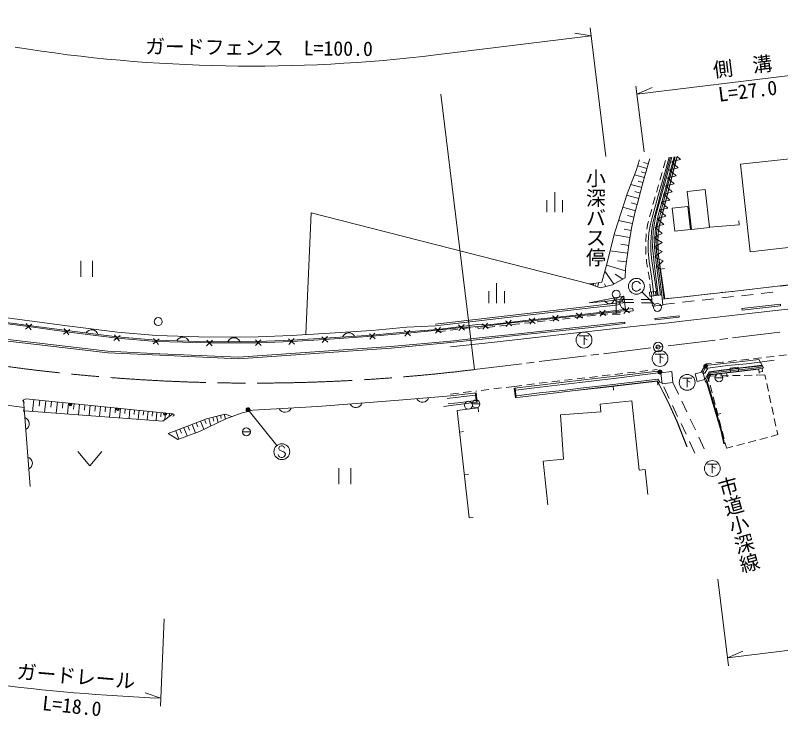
# Model space of a CAD drawing. Units: millimetres, scale not verified. Extents: x -206557 to 1343443, y -1222440 to 380000.
# Drawn here: x 286130 to 382736, y 221124 to 310249 of the extents above; entities that cross this region are included whole.
import ezdxf
from ezdxf.enums import TextEntityAlignment as Align

# ---------------------------------------------------------------- set-up
doc = ezdxf.new("R2010")
doc.units = ezdxf.units.MM
doc.header["$LTSCALE"] = 1000
doc.header["$PDMODE"] = 32
doc.header["$PDSIZE"] = 500
doc.linetypes.add('CHAIN', pattern=[18.5, 12, -1.5, 3.5, -1.5])
for name, color, linetype, lineweight in [('M-BGD', 7, 'Continuous', 13), ('M-BGD-EXST', 7, 'Continuous', 13), ('M-BMK', 2, 'CHAIN', 13), ('M-BMK-ROW', 30, 'Continuous', 13), ('M-BMK-SRVR', 3, 'Continuous', 13), ('M-STR-HTXT', 7, 'Continuous', 13), ('M-STR-STRC', 7, 'Continuous', 13)]:
    doc.layers.add(name, color=color, linetype=linetype, lineweight=lineweight)
doc.layers.add('M-BMK-HTXT', color=7, linetype='Continuous')
doc.styles.add('@ＭＳ ゴシック', font='')
doc.styles.add('ＭＳ ゴシック', font='')
doc.styles.get('@ＭＳ ゴシック').set_extended_font_data('@MS Gothic')
doc.styles.get('ＭＳ ゴシック').set_extended_font_data('MS Gothic')

msp = doc.modelspace()

# ---------------------------------------------------------------- linework, layer by layer
at = {"layer": 'M-BGD'}
for p, q in [((360684, 292448), (358697, 308650)), ((339226, 305254), (358819, 307657)), ((358819, 307657), (356760, 308009)), ((364595, 300306), (391302, 303581)), ((364595, 300306), (366507, 301145)), ((367961, 291059), (368216, 291949)), ((368976, 291782), (369526, 291913)), ((369395, 291402), (368976, 291782)), ((369526, 291913), (370076, 292044)), ((370076, 292044), (369658, 292424)), ((365857, 290934), (364688, 291262)), ((366021, 291519), (365437, 291683)), ((367941, 290988), (367961, 291059)), ((368714, 290760), (369263, 290891)), ((369263, 290891), (369813, 291022)), ((369813, 291022), (369395, 291402)), ((365529, 289766), (364285, 290115)), ((365693, 290350), (365109, 290514)), ((367496, 289451), (367774, 290412)), ((368451, 289738), (369001, 289869)), ((369132, 290380), (368714, 290760)), ((369001, 289869), (369551, 290000)), ((369551, 290000), (369132, 290380)), ((365189, 288519), (363801, 288886)), ((365354, 289144), (364732, 289318)), ((367082, 288019), (367330, 288874)), ((368869, 289358), (368451, 289738)), ((368738, 288847), (369288, 288978)), ((369288, 288978), (368869, 289358)), ((354211, 287917), (354211, 285417)), ((365006, 287825), (364312, 288008)), ((367050, 287915), (367082, 288019)), ((368188, 288716), (368738, 288847)), ((368607, 288336), (368188, 288716)), ((368475, 287825), (369025, 287956)), ((369025, 287956), (368607, 288336)), ((370918, 288023), (373195, 288280)), ((371460, 283221), (370918, 288023)), ((373195, 288280), (373737, 283478)), ((364822, 287131), (363285, 287537)), ((366615, 286375), (366883, 287338)), ((367925, 287694), (368475, 287825)), ((368344, 287314), (367925, 287694)), ((368213, 286803), (368763, 286934)), ((368763, 286934), (368344, 287314)), ((353211, 286917), (353211, 285417)), ((355211, 286917), (355211, 285417)), ((364402, 285597), (362806, 286038)), ((364614, 286364), (363847, 286575)), ((367663, 286672), (368213, 286803)), ((368081, 286292), (367663, 286672)), ((368500, 285912), (368081, 286292)), ((366188, 284833), (366455, 285797)), ((367400, 285650), (367950, 285781)), ((367819, 285270), (367400, 285650)), ((368237, 284890), (367819, 285270)), ((367950, 285781), (368500, 285912)), ((364033, 283984), (362277, 284379)), ((364215, 284791), (363407, 284973)), ((365985, 283970), (366048, 284250)), ((367137, 284628), (367687, 284759)), ((367556, 284248), (367137, 284628)), ((367975, 283868), (367556, 284248)), ((367687, 284759), (368237, 284890)), ((373732, 283523), (373691, 284021)), ((377488, 283833), (377447, 284331)), ((363859, 283101), (362972, 283258)), ((365859, 283268), (365985, 283970)), ((366885, 283486), (367425, 283737)), ((367336, 283098), (366885, 283486)), ((367787, 282710), (367336, 283098)), ((367425, 283737), (367975, 283868)), ((373737, 283478), (371460, 283221)), ((377488, 283833), (373732, 283523)), ((363702, 282215), (361721, 282566)), ((365700, 281678), (365769, 282675)), ((366753, 282160), (367248, 282459)), ((367257, 281877), (366753, 282160)), ((367248, 282459), (367787, 282710)), ((363549, 281221), (362553, 281362)), ((366772, 280996), (367267, 281295)), ((367762, 281594), (367257, 281877)), ((367267, 281295), (367762, 281594)), ((363408, 280225), (361216, 280536)), ((365696, 280482), (365694, 281078)), ((365730, 280079), (365696, 280482)), ((367276, 280713), (366772, 280996)), ((367781, 280430), (367276, 280713)), ((367286, 280131), (367781, 280430)), ((294380, 279269), (294380, 277269)), ((295880, 279269), (295880, 277269)), ((363251, 279129), (362155, 279286)), ((365808, 279145), (365780, 279481)), ((366837, 279743), (367286, 280131)), ((367377, 279498), (366837, 279743)), ((367918, 279253), (367377, 279498)), ((367469, 278865), (367918, 279253)), ((363128, 278030), (360768, 278734)), ((365916, 278491), (365808, 279145)), ((367290, 274916), (366754, 278972)), ((367020, 278477), (367469, 278865)), ((367560, 278232), (367020, 278477)), ((367581, 278217), (368075, 278290)), ((361692, 276324), (360559, 277984)), ((362802, 276939), (361831, 277586)), ((366117, 277280), (366014, 277900)), ((366163, 276911), (366117, 277280)), ((368133, 274479), (367581, 278217)), ((346885, 276434), (346885, 273934)), ((358677, 276327), (358690, 276365)), ((358795, 276286), (358839, 276412)), ((358929, 276239), (358957, 276317)), ((359064, 276192), (359150, 276439)), ((359593, 276008), (359771, 276519)), ((360646, 276019), (360480, 276352)), ((366365, 275324), (366239, 276316)), ((345885, 275434), (345885, 273934)), ((347885, 275434), (347885, 273934)), ((359329, 276100), (359382, 276254)), ((366818, 273751), (365222, 275358)), ((366177, 275303), (366921, 275385)), ((366426, 275330), (366480, 274833)), ((366674, 275358), (366729, 274859)), ((366921, 275385), (366976, 274884)), ((376709, 275421), (375218, 275256)), ((379194, 275697), (377703, 275531)), ((381679, 275972), (380188, 275807)), ((384163, 276248), (382672, 276083)), ((361974, 274550), (361974, 272550)), ((362784, 274402), (364131, 274394)), ((365131, 274389), (366479, 274381)), ((366177, 275303), (366232, 274806)), ((366232, 274806), (366433, 274828)), ((369255, 274594), (367781, 274430)), ((368003, 274666), (368026, 274458)), ((368133, 274479), (368627, 274552)), ((371740, 274870), (370249, 274704)), ((374224, 275145), (372733, 274980)), ((374299, 274490), (372808, 274324)), ((376784, 274765), (375293, 274600)), ((379269, 275041), (377778, 274875)), ((381753, 275317), (380263, 275151)), ((358569, 273979), (360504, 274333)), ((358569, 273979), (360505, 274146)), ((362844, 274001), (364182, 273994)), ((365182, 273989), (366520, 273981)), ((369330, 273938), (367849, 273774)), ((371814, 274214), (370324, 274048)), ((377849, 273245), (382702, 273805)), ((360281, 272502), (359945, 272464)), ((360938, 272580), (360281, 272502)), ((361474, 272550), (362474, 272550)), ((362527, 272767), (361534, 272650)), ((364116, 272954), (363123, 272837)), ((364081, 273252), (364116, 272954)), ((377872, 273046), (377849, 273245)), ((350940, 271466), (350411, 271405)), ((351405, 271517), (350940, 271466)), ((352995, 271695), (352001, 271584)), ((354441, 271856), (353591, 271761)), ((354464, 271839), (354441, 271856)), ((354579, 271852), (354464, 271839)), ((356169, 272033), (355176, 271920)), ((356896, 272115), (356765, 272100)), ((357759, 272214), (356896, 272115)), ((359349, 272395), (358355, 272282)), ((363053, 271547), (363078, 271348)), ((363078, 271348), (363056, 271547)), ((366870, 272015), (369907, 272347)), ((366891, 271816), (366870, 272015)), ((287414, 270666), (288205, 271278)), ((288116, 270577), (287504, 271368)), ((292197, 270016), (292993, 270621)), ((292897, 269920), (292292, 270717)), ((335301, 269762), (335942, 270529)), ((339867, 270200), (339095, 270836)), ((339163, 270132), (339799, 270904)), ((341996, 270642), (341004, 270519)), ((343586, 270824), (342592, 270714)), ((344511, 270926), (344182, 270889)), ((344568, 270746), (344511, 270926)), ((345045, 270800), (344568, 270746)), ((346635, 270977), (345641, 270867)), ((347725, 271097), (347231, 271043)), ((348225, 271154), (347725, 271097)), ((349815, 271337), (348821, 271223)), ((298574, 269220), (299363, 269835)), ((299276, 269133), (298661, 269922)), ((325580, 269019), (324832, 269683)), ((324875, 268977), (325538, 269725)), ((331567, 269419), (330815, 270078)), ((330862, 269373), (331520, 270125)), ((336005, 269825), (335237, 270466)), ((340408, 270445), (339454, 270326)), ((303519, 268784), (304284, 269428)), ((304224, 268724), (303579, 269489)), ((310272, 268566), (310999, 269253)), ((310978, 268546), (310292, 269273)), ((317143, 268589), (316432, 269292)), ((316436, 268585), (317139, 269296)), ((321364, 268757), (320631, 269437)), ((320657, 268731), (321337, 269464)), ((376135, 266569), (377129, 266677)), ((377725, 266741), (378720, 266849)), ((379316, 266913), (379905, 266977)), ((379905, 266977), (380310, 267026)), ((379964, 266817), (380572, 265764)), ((380100, 266506), (381913, 266724)), ((380906, 267097), (381898, 267216)), ((382494, 267287), (383487, 267406)), ((372704, 265216), (373125, 265944)), ((372877, 265116), (373298, 265844)), ((373125, 265944), (373252, 266185)), ((373252, 266185), (373330, 266256)), ((373330, 266256), (373490, 266286)), ((373490, 266286), (373947, 266335)), ((374544, 266399), (375406, 266491)), ((375406, 266491), (375538, 266505)), ((377357, 265837), (376364, 265722)), ((376364, 265722), (376421, 265225)), ((377415, 265341), (377357, 265837)), ((380572, 265764), (380405, 265687)), ((360212, 264749), (361205, 264868)), ((361800, 264939), (362793, 265058)), ((363389, 265129), (364382, 265244)), ((364978, 265313), (365972, 265427)), ((366568, 265496), (367158, 265564)), ((367184, 265336), (367607, 264960)), ((373159, 265096), (372972, 265084)), ((373466, 263935), (373860, 264927)), ((373525, 264720), (374637, 264743)), ((373701, 264052), (373525, 264720)), ((379977, 265639), (373860, 264927)), ((375137, 264753), (376137, 264773)), ((375914, 265136), (375972, 264639)), ((376637, 264784), (377636, 264804)), ((378136, 264814), (379136, 264834)), ((379636, 264845), (380748, 264867)), ((379977, 265639), (380021, 265242)), ((379980, 265609), (380038, 265113)), ((380021, 265242), (380450, 265290)), ((380748, 264867), (380873, 264281)), ((350678, 263621), (351670, 263745)), ((352266, 263819), (352628, 263864)), ((352628, 263864), (353259, 263939)), ((353854, 264010), (354847, 264128)), ((355443, 264199), (356437, 264313)), ((357033, 264381), (358026, 264495)), ((358622, 264563), (359616, 264677)), ((367166, 264100), (367224, 263603)), ((367725, 263950), (367286, 263934)), ((369142, 263925), (369834, 262460)), ((374436, 264523), (375436, 264523)), ((380977, 263792), (381186, 262814)), ((344246, 262836), (344274, 262839)), ((344325, 262845), (344274, 262839)), ((345914, 263038), (344921, 262918)), ((347502, 263231), (346509, 263110)), ((349090, 263424), (348098, 263303)), ((349090, 263424), (350083, 263547)), ((349259, 262002), (349116, 263194)), ((349358, 262014), (349215, 263206)), ((361580, 263448), (361638, 262952)), ((367966, 263369), (368659, 261904)), ((374081, 262601), (373828, 263568)), ((344169, 262321), (340652, 261898)), ((341068, 262459), (342061, 262577)), ((341096, 262230), (344301, 262611)), ((342657, 262647), (343650, 262765)), ((344193, 262599), (344336, 261403)), ((344293, 262611), (344435, 261415)), ((374462, 261150), (374208, 262117)), ((381291, 262325), (381499, 261347)), ((288010, 250793), (287170, 261712)), ((288470, 261764), (288318, 260260)), ((289222, 261688), (289146, 260936)), ((289974, 261611), (289826, 260149)), ((290705, 261537), (290631, 260806)), ((291436, 261463), (291292, 260041)), ((292147, 261391), (292075, 260680)), ((292858, 261319), (292718, 259937)), ((293549, 261249), (293479, 260558)), ((294240, 261179), (294104, 259835)), ((294913, 261111), (294845, 260439)), ((295585, 261043), (295452, 259736)), ((296238, 260977), (296172, 260323)), ((296892, 260911), (296763, 259640)), ((297527, 260846), (297463, 260211)), ((342422, 261206), (340160, 260900)), ((340761, 261219), (342373, 261387)), ((342373, 261387), (344274, 261641)), ((344328, 261423), (342422, 261206)), ((343779, 261210), (344779, 261210)), ((359930, 261206), (360030, 260225)), ((369086, 261000), (369727, 259644)), ((370261, 261555), (370902, 260199)), ((381604, 260858), (381812, 259880)), ((287244, 260757), (287178, 260261)), ((298163, 260782), (298038, 259546)), ((298781, 260719), (298718, 260101)), ((299399, 260657), (299277, 259455)), ((300000, 260596), (299939, 259995)), ((300600, 260535), (300482, 259366)), ((301185, 260476), (301125, 259891)), ((301769, 260416), (301654, 259280)), ((302337, 260359), (302279, 259791)), ((302905, 260301), (302793, 259197)), ((303457, 260245), (303401, 259693)), ((304010, 260189), (303901, 259115)), ((304547, 260135), (304492, 259598)), ((305084, 260081), (304998, 259237)), ((305581, 260030), (305539, 259608)), ((312512, 259911), (312666, 259302)), ((315519, 260491), (319131, 255980)), ((344531, 260734), (344600, 260239)), ((354924, 259861), (360030, 260225)), ((374843, 259699), (374589, 260667)), ((374679, 259868), (375160, 260006)), ((309507, 259047), (309914, 258012)), ((310025, 259251), (310228, 258733)), ((310554, 259417), (310803, 258429)), ((311048, 259542), (311173, 259048)), ((311542, 259666), (311743, 258870)), ((312027, 259789), (312128, 259390)), ((354924, 259861), (355324, 254244)), ((371330, 259295), (371971, 257939)), ((375224, 258249), (374970, 259216)), ((381917, 259391), (382125, 258413)), ((306893, 258019), (307094, 257508)), ((307404, 258220), (307813, 257179)), ((307925, 258425), (308129, 257904)), ((308445, 258630), (308863, 257568)), ((308976, 258838), (309185, 258307)), ((370154, 258740), (370795, 257384)), ((306381, 257820), (306766, 256791)), ((314795, 257692), (315795, 257692)), ((342223, 257664), (342719, 257719)), ((372398, 257035), (373091, 255570)), ((375605, 256798), (375351, 257765)), ((381065, 257000), (380098, 256746)), ((382355, 257338), (381549, 257127)), ((382230, 257924), (382355, 257338)), ((371223, 256479), (371915, 255014)), ((375907, 255646), (375732, 256314)), ((378164, 256238), (377197, 255984)), ((379615, 256619), (378647, 256365)), ((294035, 255204), (295535, 253404)), ((295535, 253404), (297035, 255204)), ((376713, 255857), (375907, 255646)), ((355324, 254244), (352763, 253975)), ((326977, 253107), (326977, 251107)), ((328477, 253107), (328477, 251107)), ((353009, 251628), (352763, 253975)), ((342825, 252253), (343322, 252308)), ((353340, 248482), (353009, 251628)), ((343427, 246843), (343924, 246898)), ((376035, 229169), (483837, 242391)), ((374818, 239095), (376157, 228177)), ((304917, 234081), (304444, 223092)), ((376035, 229169), (377947, 230008)), ((304487, 224091), (302515, 224776))]:
    msp.add_line(p, q, dxfattribs=at)
for points in [[(366211, 292133), (366084, 291744), (365346, 289116), (364746, 286844), (364371, 285484), (363949, 283609), (363645, 281894), (363384, 280055), (363135, 278321), (363104, 277106), (361524, 276231), (360005, 275864), (358513, 276384)], [(358513, 276384), (359437, 276464), (360169, 276585), (360768, 278734), (361799, 282881), (363347, 287731), (364498, 290658), (364928, 292025)], [(366693, 275360), (366443, 277328), (366136, 279185), (366026, 280497), (366023, 281566), (366107, 282786), (366309, 283905), (366457, 284570), (367304, 287623), (367398, 287924), (368279, 290968), (368671, 292341)], [(368836, 292355), (367609, 287867), (367168, 286227), (366962, 285448), (366840, 284978), (366659, 284215), (366445, 283000), (366381, 282068), (366349, 281731), (366332, 280965), (366351, 280510), (366481, 279254), (367130, 274900)], [(366754, 278979), (366540, 280993), (366632, 283028), (366988, 285031), (368053, 288902), (368999, 292369)], [(369285, 292393), (368313, 288831), (367252, 284972), (366901, 282998), (366811, 281001), (367022, 279007), (367559, 274944)], [(369437, 292406), (369005, 290762), (367948, 286740), (367419, 284741), (367163, 283744), (367047, 282668), (367011, 282056), (367003, 281585), (367045, 280499), (367091, 279978), (367436, 277351), (367747, 274963)], [(369652, 292424), (369605, 292241), (368695, 288715), (367758, 285137), (367405, 283707), (367271, 282676), (367237, 281638), (367240, 281021), (367301, 279974), (367499, 278476), (367783, 276345), (368003, 274666)], [(367560, 278232), (367286, 280131), (367248, 282459), (367425, 283737), (369658, 292424)], [(358548, 276387), (323472, 285348), (322806, 270009)], [(339162, 271066), (335551, 270892), (331133, 270497), (325159, 270099), (320961, 269846), (316772, 269690), (310644, 269660), (303944, 269855), (299047, 270274), (292692, 271062), (287908, 271716), (281892, 272485), (276314, 273211), (265037, 274846)], [(360504, 274333), (362930, 274817), (363135, 273111)], [(360505, 274146), (362779, 274434), (362849, 273969)], [(339481, 270518), (335621, 270145), (331191, 269749), (325206, 269351), (320997, 269097), (316788, 268940), (310635, 268909), (303902, 269106), (298969, 269528), (292595, 270319), (287810, 270972), (281796, 271741), (276212, 272468), (264929, 274104)], [(339417, 270624), (335607, 270295), (331179, 269898), (325197, 269501), (320990, 269247), (316784, 269090), (310637, 269060), (303910, 269256), (298984, 269677), (292614, 270467), (287830, 271121), (281816, 271890), (276232, 272616), (264951, 274253)], [(362482, 273989), (361151, 273827), (359127, 273607), (355111, 273129), (351114, 272660), (347119, 272198), (343136, 271763), (339136, 271285)], [(339162, 271066), (343161, 271544), (347143, 271980), (351139, 272442), (355137, 272911), (359152, 273388), (361176, 273608), (362508, 273770)], [(362849, 273969), (362462, 273912), (362455, 274044)], [(377872, 273046), (382725, 273607), (382702, 273805)], [(364081, 273252), (360246, 272800), (356862, 272413), (354547, 272150), (354524, 272167), (350906, 271764), (347692, 271395), (345391, 271142), (344478, 271224)], [(341077, 268948), (333551, 268264), (314318, 266912), (304364, 267351), (297800, 267670), (282985, 269393), (272729, 270783), (264605, 271836)], [(341055, 269147), (333536, 268464), (314316, 267112), (304373, 267550), (297817, 267870), (283010, 269591), (272755, 270982), (264631, 272034)], [(363056, 271547), (358797, 271075), (349619, 270072), (344711, 269540), (341055, 269147)], [(366891, 271816), (369928, 272148), (369907, 272347)], [(344478, 271224), (342428, 270998), (339417, 270624)], [(363078, 271348), (358819, 270877), (349641, 269873), (344733, 269341), (341077, 268948)], [(373298, 265844), (373538, 266105), (377145, 266501), (379964, 266817)], [(373159, 265096), (373560, 265742), (376030, 266060), (378441, 266281), (380100, 266506)], [(380386, 266086), (377661, 265773), (375242, 265489), (373696, 265284), (373189, 264396)], [(380417, 266033), (377618, 265709), (375284, 265437), (373727, 265243), (373201, 264330)], [(373285, 264025), (373595, 264712), (373823, 265091), (376616, 265424), (379038, 265697), (380504, 265881)], [(379977, 265639), (380405, 265687), (380450, 265290)], [(349119, 263195), (352656, 263635), (355408, 263963), (359685, 264454), (363370, 264896), (367184, 265336)], [(367280, 265120), (362337, 264528), (357377, 263911), (351648, 263244), (349304, 262936)], [(375639, 256178), (375388, 257336), (375290, 257735), (374068, 262001), (373497, 263933), (373881, 264899), (379980, 265609)], [(367162, 264130), (363563, 263710), (359590, 263246), (356794, 262927), (353355, 262508), (349836, 262089), (349355, 262044)], [(349358, 262015), (349839, 262059), (353359, 262478), (356797, 262897), (359593, 263217), (363567, 263680), (367166, 264100)], [(349385, 262228), (352302, 262618), (355212, 262919), (357484, 263222), (360112, 263487), (362647, 263804), (367220, 264333), (367493, 263942)], [(370907, 255795), (369682, 258919), (368482, 261531), (367259, 263921)], [(367286, 263934), (368509, 261544), (369710, 258931), (370935, 255806)], [(373385, 264010), (373258, 263975), (373167, 264307)], [(375551, 256161), (375306, 257336), (375213, 257734), (373977, 261974), (373375, 263957), (373385, 264010)], [(373466, 263935), (374039, 261993), (375261, 257728), (375359, 257329), (375610, 256172)], [(263442, 262268), (263750, 263381), (275490, 261844), (275572, 262307), (287244, 260757)], [(312698, 259317), (314637, 260066), (316116, 260433), (324254, 260880), (334013, 261635), (341096, 262230)], [(359930, 261206), (363948, 261618), (364862, 252873)], [(306032, 259985), (304744, 259053), (287276, 260336)], [(313464, 259613), (312624, 259939), (310258, 259342), (306446, 257844), (305445, 257470)], [(343427, 246843), (341921, 260369), (344531, 260734)], [(305445, 257470), (306649, 256748), (309360, 257752), (312698, 259317)], [(365956, 249808), (365626, 252954), (364862, 252873)]]:
    msp.add_lwpolyline(points, dxfattribs=at)
for points in [[(385066, 292287), (386298, 281235), (378876, 280408), (377644, 291460)], [(369053, 285929), (371021, 286142), (371337, 283225), (369369, 283012)], [(367860, 273668), (366566, 273535), (366433, 274828), (367727, 274961)], [(367605, 265148), (368979, 265299), (369131, 263923), (367757, 263772)], [(373167, 264307), (372209, 264037), (371937, 265000), (372896, 265270)]]:
    msp.add_lwpolyline(points, close=True, dxfattribs=at)
for centre, radius in [((361974, 275050), 500), ((367172, 273394), 500), ((304167, 271608), 500), ((374936, 264523), 500), ((343317, 261045), 500), ((344279, 261210), 500), ((315519, 260491), 150), ((315519, 260491), 120), ((315519, 260491), 90), ((315519, 260491), 60), ((315519, 260491), 30), ((315519, 260491), 20), ((315295, 257692), 500)]:
    msp.add_circle(centre, radius, dxfattribs=at)
for centre, radius, start, end in [((568443, -447440), 775000, 96.99223, 96.99223), ((316097, 493841), 190000, 260.92558, 276.99224), ((361107, 274473), 619, 193.02171, 9.52602), ((362320, 274715), 619, 193.02171, 9.52602), ((363346, 274002), 916, 117.01257, 256.6996), ((295761, 269762), 812, 15.54612, 150.30639), ((307264, 268845), 812, 20.94725, 155.70752), ((313712, 268762), 812, 22.90674, 157.66701), ((328209, 269388), 812, 26.42254, 161.18281), ((337528, 262244), 812, 207.42518, 342.18545), ((329109, 261569), 812, 207.04301, 341.80328), ((320168, 260969), 812, 205.76284, 340.52311), ((287087, 258721), 812, 297.01406, 71.77433), ((287470, 253736), 812, 297.01406, 71.77433), ((316097, 493841), 270000, 262.89686, 267.53571)]:
    msp.add_arc(centre, radius, start, end, dxfattribs=at)
msp.add_point((315519, 260491), dxfattribs=at)
at = {"layer": 'M-BGD-EXST'}
for p, q in [((357317, 269822), (358517, 269822)), ((357917, 269822), (357917, 268672)), ((357917, 269522), (358317, 269322)), ((366910, 267496), (368110, 267496)), ((367510, 267496), (367510, 266346)), ((367510, 267196), (367910, 266996)), ((370327, 264482), (371527, 264482)), ((370927, 264482), (370927, 263332)), ((370927, 264182), (371327, 263982)), ((373507, 253620), (374707, 253620)), ((374107, 253620), (374107, 252470)), ((374107, 253320), (374507, 253120))]:
    msp.add_line(p, q, dxfattribs=at)
for centre in [(357917, 269272), (367510, 266946), (370927, 263932), (374107, 253070)]:
    msp.add_circle(centre, 1000, dxfattribs=at)
at = {"layer": 'M-BMK'}
for p, q in [((376652, 269544), (382607, 270275)), ((368513, 268546), (374468, 269277)), ((375064, 269350), (376056, 269471)), ((360374, 267548), (366329, 268278)), ((366924, 268351), (367917, 268473)), ((352235, 266550), (358190, 267280)), ((358785, 267353), (359778, 267475)), ((344096, 265552), (350051, 266282)), ((350646, 266355), (351639, 266477))]:
    msp.add_line(p, q, dxfattribs=at)
msp.add_arc((316097, 493841), 230000, 260.92558, 276.99224, dxfattribs=at)
at = {"layer": 'M-BMK-ROW'}
for p, q in [((382668, 276103), (388630, 276777)), ((369750, 274645), (377699, 275543)), ((377699, 275543), (382668, 276103)), ((367781, 274430), (369750, 274645))]:
    msp.add_line(p, q, dxfattribs=at)
at = {"layer": 'M-BMK-SRVR'}
msp.add_circle((367268, 268394), 600, dxfattribs=at)
msp.add_point((367268, 268394), dxfattribs=at)
at = {"layer": 'M-STR-HTXT'}
for p, q in [((365486, 293037), (364473, 301298)), ((344096, 265552), (339835, 300291))]:
    msp.add_line(p, q, dxfattribs=at)
at = {"layer": 'M-STR-STRC'}
for p, q in [((364026, 276359), (363976, 276159)), ((364126, 276509), (364026, 276359)), ((364276, 276609), (364126, 276509)), ((364426, 276659), (364276, 276609)), ((364626, 276659), (364426, 276659)), ((364776, 276609), (364626, 276659)), ((364926, 276509), (364776, 276609)), ((365026, 276359), (364926, 276509)), ((363976, 276159), (363976, 275959)), ((363976, 275959), (364026, 275759)), ((364026, 275759), (364126, 275609)), ((364126, 275609), (364276, 275509)), ((364276, 275509), (364426, 275459)), ((364426, 275459), (364626, 275459)), ((364626, 275459), (364776, 275509)), ((364776, 275509), (364926, 275609)), ((364926, 275609), (365026, 275759)), ((363568, 273396), (362944, 272615)), ((356920, 272650), (357702, 272026)), ((357623, 272729), (356999, 271947)), ((359884, 272983), (360666, 272360)), ((360587, 273062), (359963, 272281)), ((362865, 273318), (363647, 272694)), ((348013, 271705), (348788, 271073)), ((348716, 271776), (348084, 271001)), ((350982, 272002), (351765, 271379)), ((351685, 272082), (351062, 271299)), ((353951, 272343), (354728, 271713)), ((354654, 272416), (354025, 271639)), ((339090, 270830), (339872, 270207)), ((339792, 270910), (339169, 270127)), ((342075, 271188), (342821, 270522)), ((342781, 271228), (342115, 270482)), ((345044, 271333), (345832, 270717)), ((345745, 271419), (345130, 270631)), ((319492, 255825), (319401, 255643)), ((319401, 255643), (319401, 255553)), ((319401, 255553), (319492, 255371)), ((319673, 255916), (319492, 255825)), ((319492, 255371), (320037, 255189)), ((319855, 255916), (319673, 255916)), ((320037, 255825), (319855, 255916)), ((320128, 255643), (320037, 255825)), ((320037, 255189), (320128, 255098)), ((320128, 255098), (320219, 254916)), ((319401, 254643), (319310, 254825)), ((319492, 254553), (319401, 254643)), ((319673, 254462), (319492, 254553)), ((319855, 254462), (319673, 254462)), ((320037, 254553), (319855, 254462)), ((320128, 254643), (320037, 254553)), ((320219, 254825), (320128, 254643)), ((320219, 254916), (320219, 254825))]:
    msp.add_line(p, q, dxfattribs=at)
for points in [[(341080, 268413), (346605, 269028), (355109, 269970), (358895, 270390), (364114, 270971), (368620, 271464), (370293, 271646), (379142, 272655), (385471, 273384), (391956, 274134), (401749, 275271)], [(339481, 270518), (342448, 270855), (345438, 271025), (348400, 271389), (351374, 271691), (354340, 272028), (357311, 272338), (360275, 272671), (363256, 273006)], [(287170, 261712), (287475, 261865), (306032, 259985)]]:
    msp.add_lwpolyline(points, dxfattribs=at)
for centre, radius in [((364526, 276059), 1000), ((373246, 265979), 250), ((373246, 265979), 204), ((373246, 265979), 159), ((373246, 265979), 114), ((373246, 265979), 68.2), ((373246, 265979), 22.7), ((367487, 265257), 250), ((367487, 265257), 204), ((367487, 265257), 159), ((367487, 265257), 114), ((367487, 265257), 68.2), ((367487, 265257), 22.7), ((293094, 261182), 112), ((293094, 261182), 100), ((299064, 260577), 100), ((305033, 259973), 112), ((305033, 259973), 100), ((319764, 255189), 1000)]:
    msp.add_circle(centre, radius, dxfattribs=at)
for centre, radius, start, end in [((287238, 261578), 150, 116.59577, 296.59577), ((293094, 261182), 188, 137.34523, 31.08502), ((293094, 261182), 150, 125.62475, 42.8055), ((299064, 260577), 188, 137.34523, 31.08502), ((299064, 260577), 150, 125.62475, 42.8055), ((299064, 260577), 112, 84.21514, 84.21511), ((305033, 259973), 188, 137.34523, 31.08502), ((305033, 259973), 150, 125.62475, 42.8055), ((306017, 259835), 150, 264.21513, 84.21513)]:
    msp.add_arc(centre, radius, start, end, dxfattribs=at)

# ---------------------------------------------------------------- texts
at = {"layer": 'M-BGD', "style": 'ＭＳ ゴシック'}
for s, rotation, p in [('ガードフェンス\u3000L=100.0', 359.376, (316877, 304713)), ('側\u3000溝', 6.992, (378109, 302328)), ('L=27.0', 6.992, (378748, 299252)), ('ガードレール', 355.109, (293667, 225383))]:
    msp.add_text(s, height=1833, rotation=rotation, dxfattribs=at).set_placement(p, align=Align.BOTTOM_CENTER)
msp.add_text('L=18.0', height=1833, rotation=353.872, dxfattribs=at).set_placement((293382, 224019), align=Align.TOP_CENTER)
at = {"layer": 'M-BMK-HTXT', "style": '@ＭＳ ゴシック'}
msp.add_text('小深バス停', height=1833, rotation=270, dxfattribs=at).set_placement((359380, 284712), align=Align.MIDDLE_CENTER)
msp.add_text('市道小深線', height=1833, rotation=285.441, dxfattribs=at).set_placement((374355, 251615), align=Align.BOTTOM_LEFT)

doc.saveas('drawing.dxf')
